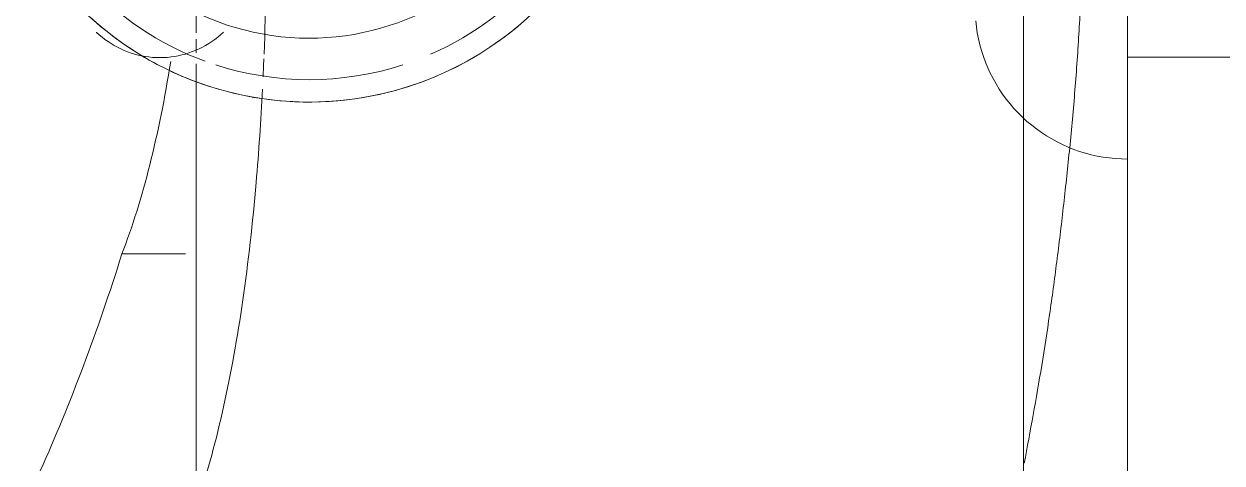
# Model space of a CAD drawing. Header units: millimetres. Extents: x -4000 to 187956, y -58990 to 162485.
# Drawn here: x 80485.6 to 80592.5, y 7460.9 to 7500.1 of the extents above; entities that cross this region are included whole.
import ezdxf

# ---------------------------------------------------------------- set-up
doc = ezdxf.new("R2010")
doc.units = ezdxf.units.MM
doc.layers.add('A-WALL', color=113, linetype='Continuous', lineweight=13)
doc.layers.add('P-SANR-FIXT', color=6, linetype='Continuous', lineweight=9)

# ---------------------------------------------------------------- blocks, each defined once
blk = doc.blocks.new('C307 - C307-V892-FFS - TANG 1')
at = {"layer": 'P-SANR-FIXT', "color": 252}
blk.add_line((25, 0), (25, 23.85), dxfattribs=at)
at = {"layer": 'P-SANR-FIXT', "color": 90}
for p, q in [((34.09, 0), (34.08, -0.54)), ((29.34, 0), (17.64, 0)), ((21.65, 0), (23.46, 0)), ((21.65, 0), (23.46, 0)), ((24.1, 0), (22.4, 0)), ((24.15, 0), (25, 0)), ((24.15, 0), (25, 0)), ((29.34, 0), (25.78, 0)), ((34.09, 0), (29.52, 0)), ((34.09, 0), (29.52, 0)), ((34.08, -0.54), (34.05, -1.09)), ((33.99, -1.63), (33.92, -2.16)), ((34.05, -1.09), (33.99, -1.63)), ((33.82, -2.7), (33.7, -3.23)), ((33.92, -2.16), (33.82, -2.7)), ((33.4, -4.27), (33.22, -4.79)), ((33.56, -3.75), (33.4, -4.27)), ((33.7, -3.23), (33.56, -3.75)), ((33.02, -5.29), (32.79, -5.79)), ((33.22, -4.79), (33.02, -5.29)), ((32.55, -6.27), (32.29, -6.75)), ((32.79, -5.79), (32.55, -6.27)), ((32.01, -7.22), (31.72, -7.67)), ((32.29, -6.75), (32.01, -7.22)), ((31.07, -8.54), (30.72, -8.96)), ((31.4, -8.11), (31.07, -8.54)), ((31.72, -7.67), (31.4, -8.11)), ((30.72, -8.96), (30.35, -9.36)), ((22.81, -13.39), (22.28, -13.47)), ((22.77, -80.66), (22.99, -80.9)), ((22.99, -80.9), (23.2, -81.15)), ((23.2, -81.15), (23.4, -81.41)), ((23.4, -81.41), (23.59, -81.68)), ((23.59, -81.68), (23.77, -81.95)), ((23.77, -81.95), (23.94, -82.24)), ((23.94, -82.24), (24.1, -82.52)), ((17.58, -83.09), (22.83, -83.09)), ((23.39, -83.09), (24.59, -83.09)), ((24.1, -82.52), (24.25, -82.82)), ((24.25, -82.82), (24.38, -83.12)), ((24.38, -83.12), (24.5, -83.42)), ((24.5, -83.42), (24.61, -83.73)), ((24.61, -83.73), (24.71, -84.04)), ((24.71, -84.04), (24.79, -84.36)), ((24.79, -84.36), (24.87, -84.68)), ((24.87, -84.68), (24.93, -85)), ((24.93, -85), (24.97, -85.33)), ((24.97, -85.33), (25.01, -85.66)), ((25.01, -85.66), (25.03, -85.98)), ((25.03, -85.98), (25.03, -86.31)), ((25.03, -86.31), (25.03, -86.64)), ((25.03, -86.64), (25.01, -86.97))]:
    blk.add_line(p, q, dxfattribs=at)
at = {"layer": 'P-SANR-FIXT', "color": 254}
for p, q in [((30.35, -9.36), (29.97, -9.75)), ((29.16, -10.47), (28.73, -10.81)), ((29.57, -10.12), (29.16, -10.47)), ((29.97, -9.75), (29.57, -10.12)), ((27.38, -11.72), (26.91, -11.98)), ((27.84, -11.43), (27.38, -11.72)), ((28.3, -11.13), (27.84, -11.43)), ((28.73, -10.81), (28.3, -11.13)), ((25.43, -12.66), (24.92, -12.85)), ((25.93, -12.45), (25.43, -12.66)), ((26.42, -12.23), (25.93, -12.45)), ((26.91, -11.98), (26.42, -12.23)), ((22.28, -13.47), (21.74, -13.53)), ((23.35, -13.28), (22.81, -13.39)), ((23.88, -13.16), (23.35, -13.28)), ((24.4, -13.01), (23.88, -13.16)), ((24.92, -12.85), (24.4, -13.01)), ((20.06, -83.09), (22.8, -83.09)), ((23.37, -83.09), (24.57, -83.09)), ((25.6, -83.09), (45.61, -83.09)), ((45.61, -83.09), (73.05, -83.09)), ((24.93, -87.62), (24.87, -87.94)), ((24.97, -87.3), (24.93, -87.62)), ((25.01, -86.97), (24.97, -87.3)), ((24.71, -88.58), (24.62, -88.89)), ((24.8, -88.26), (24.71, -88.58)), ((24.87, -87.94), (24.8, -88.26)), ((24.39, -89.51), (24.25, -89.81)), ((24.51, -89.2), (24.39, -89.51)), ((24.62, -88.89), (24.51, -89.2)), ((23.78, -90.67), (23.6, -90.95)), ((23.95, -90.39), (23.78, -90.67)), ((24.11, -90.1), (23.95, -90.39)), ((24.25, -89.81), (24.11, -90.1)), ((23, -91.73), (22.78, -91.97)), ((23.21, -91.48), (23, -91.73)), ((23.41, -91.22), (23.21, -91.48)), ((23.6, -90.95), (23.41, -91.22)), ((22.78, -91.97), (22.77, -91.98))]:
    blk.add_line(p, q, dxfattribs=at)
at = {"layer": 'P-SANR-FIXT', "color": 253}
for p, q in [((25.59, -83.09), (42.56, -83.09)), ((42.56, -83.09), (76.71, -83.09)), ((42.56, -84.05), (42.56, -89.71))]:
    blk.add_line(p, q, dxfattribs=at)
at = {"layer": 'P-SANR-FIXT', "color": 250, "flags": 128}
blk.add_lwpolyline([(21.59, -92.36), (22.35, -91.48), (23.07, -90.57), (23.76, -89.63), (24.4, -88.67), (25.01, -87.68), (25.58, -86.67), (26.1, -85.63), (26.59, -84.58), (27.03, -83.51), (27.43, -82.42), (27.78, -81.31), (28.09, -80.2), (28.36, -79.07), (28.58, -77.93), (28.75, -76.78), (28.88, -75.63), (28.96, -74.47), (29, -73.31), (28.99, -72.15), (28.93, -70.99), (28.83, -69.84), (28.68, -68.69), (28.48, -67.55), (28.24, -66.41), (27.96, -65.29), (27.62, -64.18), (27.25, -63.08), (26.83, -62), (26.37, -60.93), (25.87, -59.89), (25.32, -58.86), (24.74, -57.86), (24.11, -56.88), (23.45, -55.93), (22.75, -55.01), (22.01, -54.11)], dxfattribs=at)
at = {"layer": 'P-SANR-FIXT', "color": 253}
for radius, start, end in [(27, 23.6321, 51.2018), (29, 25.2024, 45.8131), (23.3, 285.3108, 54), (29, 13.4358, 23.5778), (27, 342, 18), (29, 348.2216, 12.7093), (27, 312.0986, 339.8647), (29, 325.6926, 334.2826), (29, 314.5896, 321.9068)]:
    blk.add_arc((0, -73), radius, start, end, dxfattribs=at)
at = {"layer": 'P-SANR-FIXT', "color": 250}
for start, end in [(334.2826, 348.2216), (321.9068, 325.6926)]:
    blk.add_arc((0, -73), 29, start, end, dxfattribs=at)
at = {"layer": 'P-SANR-FIXT', "color": 90}
for points, knots in [([(13.61, 0), (13.89, 0), (16.99, 0), (20.05, 0), (22.81, 0)], [-0.9346285, -0.9346285, -0.9346285, -0.9346285, -0.93055556, -0.88888889, -0.88888889, -0.88888889, -0.88888889]), ([(13.61, 0), (13.89, 0), (16.99, 0), (20.05, 0), (22.81, 0)], [-0.9346285, -0.9346285, -0.9346285, -0.9346285, -0.93055556, -0.88888889, -0.88888889, -0.88888889, -0.88888889]), ([(22.81, 0), (24.65, 0), (28.76, 0), (35.06, 0), (40.28, 0), (43.22, 0), (44.05, 0)], [-0.8888889, -0.8888889, -0.8888889, -0.8888889, -0.8611111, -0.8263889, -0.7916667, -0.7777778, -0.7777778, -0.7777778, -0.7777778]), ([(22.81, 0), (24.65, 0), (28.76, 0), (35.06, 0), (40.28, 0), (43.22, 0), (44.05, 0)], [-0.8888889, -0.8888889, -0.8888889, -0.8888889, -0.8611111, -0.8263889, -0.7916667, -0.7777778, -0.7777778, -0.7777778, -0.7777778]), ([(44.05, 0), (45.29, 0), (48.57, 0), (53.74, 0), (58.65, 0), (61.53, 0), (62.6, 0)], [-0.7777778, -0.7777778, -0.7777778, -0.7777778, -0.7569444, -0.7222222, -0.6875, -0.6666667, -0.6666667, -0.6666667, -0.6666667]), ([(44.05, 0), (45.29, 0), (48.57, 0), (53.74, 0), (58.65, 0), (61.53, 0), (62.6, 0)], [-0.7777778, -0.7777778, -0.7777778, -0.7777778, -0.7569444, -0.7222222, -0.6875, -0.6666667, -0.6666667, -0.6666667, -0.6666667])]:
    blk.add_open_spline(points, degree=3, knots=knots, dxfattribs=at)
at = {"layer": 'P-SANR-FIXT', "color": 252}
for points, knots in [([(92.71, 0), (90.45, 0), (82.92, 0), (71.42, 0), (60.37, 0), (56.11, 0), (52.77, 0), (49.3, 0), (45.72, 0), (42.6, 0), (40.01, 0), (38.02, 0), (35.99, 0), (33.22, 0), (29.66, 0), (25.95, 0), (22.88, 0), (20.53, 0), (18.13, 0), (15.87, 0), (14.4, 0), (13.76, 0)], [-0.7, -0.7, -0.7, -0.7, -0.6, -0.4, -0.35, -0.325, -0.3, -0.275, -0.25, -0.225, -0.2125, -0.2, -0.1875, -0.175, -0.15, -0.125, -0.1125, -0.1, -0.0875, -0.075, -0.0653852, -0.0653852, -0.0653852, -0.0653852]), ([(98.68, 0), (95.22, 0), (86.21, 0), (71.42, 0), (60.37, 0), (56.11, 0), (52.77, 0), (49.3, 0), (45.72, 0), (42.6, 0), (40.01, 0), (38.02, 0), (35.99, 0), (33.22, 0), (29.66, 0), (25.95, 0), (22.88, 0), (20.53, 0), (18.13, 0), (15.87, 0), (14.4, 0), (13.76, 0)], [-0.8, -0.8, -0.8, -0.8, -0.6, -0.4, -0.35, -0.325, -0.3, -0.275, -0.25, -0.225, -0.2125, -0.2, -0.1875, -0.175, -0.15, -0.125, -0.1125, -0.1, -0.0875, -0.075, -0.0653852, -0.0653852, -0.0653852, -0.0653852]), ([(17.76, -4.05), (19.51, -4.13), (23.06, -4.32), (28.27, -4.69), (33.43, -5.17), (37.6, -5.62), (40.86, -6), (44.08, -6.4), (48, -6.93), (52.54, -7.63), (56.94, -8.4), (59.81, -8.93), (61.23, -9.21)], [-0.9235152, -0.9235152, -0.9235152, -0.9235152, -0.9, -0.875, -0.85, -0.825, -0.8125, -0.8, -0.775, -0.75, -0.725, -0.7, -0.7, -0.7, -0.7])]:
    blk.add_open_spline(points, degree=3, knots=knots, dxfattribs=at)
at = {"layer": 'P-SANR-FIXT', "color": 253}
for points in [[(24.72, -77.03), (20.58, -76.87), (16.48, -76.76), (12.43, -76.67)], [(25.15, -77.05), (25.68, -77.07), (26.21, -77.09), (26.74, -77.11)]]:
    blk.add_open_spline(points, degree=3, dxfattribs=at)
at = {"layer": 'P-SANR-FIXT', "color": 250}
for points, knots in [([(27.85, -77.17), (30.68, -77.31), (37.11, -77.74), (46.83, -78.83), (56.43, -80.55), (61.94, -82.05), (64.5, -82.9)], [-0.9400295, -0.9400295, -0.9400295, -0.9400295, -0.75, -0.5, -0.25, 0, 0, 0, 0]), ([(119.28, -157.53), (115.97, -146.84), (106.16, -127.44), (84.84, -108.52), (62.35, -96.73), (49.43, -91.87), (42.56, -89.71)], [0, 0, 0, 0, 0.333333, 0.666667, 0.833333, 1, 1, 1, 1])]:
    blk.add_open_spline(points, degree=3, knots=knots, dxfattribs=at)
blk.add_open_spline([(42.56, -89.71), (37.75, -87.85), (31.9, -86.39), (25.39, -85.36)], degree=3, dxfattribs=at)
blk = doc.blocks.new('C307 - C307-V945-FFS - TANG 1')
at = {"layer": 'P-SANR-FIXT', "color": 252}
blk.add_line((25, 0), (25, 23.85), dxfattribs=at)
at = {"layer": 'P-SANR-FIXT', "color": 90}
for p, q in [((34.09, 0), (34.08, -0.54)), ((29.34, 0), (17.64, 0)), ((21.65, 0), (23.46, 0)), ((21.65, 0), (23.46, 0)), ((24.1, 0), (22.4, 0)), ((24.15, 0), (25, 0)), ((24.15, 0), (25, 0)), ((29.34, 0), (25.78, 0)), ((34.09, 0), (29.52, 0)), ((34.09, 0), (29.52, 0)), ((34.08, -0.54), (34.05, -1.09)), ((33.99, -1.63), (33.92, -2.16)), ((34.05, -1.09), (33.99, -1.63)), ((33.82, -2.7), (33.7, -3.23)), ((33.92, -2.16), (33.82, -2.7)), ((33.4, -4.27), (33.22, -4.79)), ((33.56, -3.75), (33.4, -4.27)), ((33.7, -3.23), (33.56, -3.75)), ((33.02, -5.29), (32.79, -5.79)), ((33.22, -4.79), (33.02, -5.29)), ((32.55, -6.27), (32.29, -6.75)), ((32.79, -5.79), (32.55, -6.27)), ((32.01, -7.22), (31.72, -7.67)), ((32.29, -6.75), (32.01, -7.22)), ((31.07, -8.54), (30.72, -8.96)), ((31.4, -8.11), (31.07, -8.54)), ((31.72, -7.67), (31.4, -8.11)), ((30.72, -8.96), (30.35, -9.36)), ((22.81, -13.39), (22.28, -13.47)), ((22.77, -80.66), (22.99, -80.9)), ((22.99, -80.9), (23.2, -81.15)), ((23.2, -81.15), (23.4, -81.41)), ((23.4, -81.41), (23.59, -81.68)), ((23.59, -81.68), (23.77, -81.95)), ((23.77, -81.95), (23.94, -82.24)), ((23.94, -82.24), (24.1, -82.52)), ((17.58, -83.09), (22.83, -83.09)), ((23.39, -83.09), (24.59, -83.09)), ((24.1, -82.52), (24.25, -82.82)), ((24.93, -85), (24.97, -85.33)), ((24.97, -85.33), (25.01, -85.66)), ((25.01, -85.66), (25.03, -85.98)), ((25.03, -85.98), (25.03, -86.31)), ((25.03, -86.31), (25.03, -86.64)), ((25.03, -86.64), (25.01, -86.97))]:
    blk.add_line(p, q, dxfattribs=at)
at = {"layer": 'P-SANR-FIXT', "color": 254}
for p, q in [((30.35, -9.36), (29.97, -9.75)), ((29.16, -10.47), (28.73, -10.81)), ((29.57, -10.12), (29.16, -10.47)), ((29.97, -9.75), (29.57, -10.12)), ((27.38, -11.72), (26.91, -11.98)), ((27.84, -11.43), (27.38, -11.72)), ((28.3, -11.13), (27.84, -11.43)), ((28.73, -10.81), (28.3, -11.13)), ((25.43, -12.66), (24.92, -12.85)), ((25.93, -12.45), (25.43, -12.66)), ((26.42, -12.23), (25.93, -12.45)), ((26.91, -11.98), (26.42, -12.23)), ((22.28, -13.47), (21.74, -13.53)), ((23.35, -13.28), (22.81, -13.39)), ((23.88, -13.16), (23.35, -13.28)), ((24.4, -13.01), (23.88, -13.16)), ((24.92, -12.85), (24.4, -13.01)), ((20.06, -83.09), (22.8, -83.09)), ((23.37, -83.09), (24.57, -83.09)), ((25.6, -83.09), (45.61, -83.09)), ((45.61, -83.09), (73.05, -83.09)), ((24.93, -87.62), (24.87, -87.94)), ((24.97, -87.3), (24.93, -87.62)), ((25.01, -86.97), (24.97, -87.3)), ((24.71, -88.58), (24.62, -88.89)), ((24.8, -88.26), (24.71, -88.58)), ((24.87, -87.94), (24.8, -88.26)), ((24.39, -89.51), (24.25, -89.81)), ((24.51, -89.2), (24.39, -89.51)), ((24.62, -88.89), (24.51, -89.2)), ((23.78, -90.67), (23.6, -90.95)), ((23.95, -90.39), (23.78, -90.67)), ((24.11, -90.1), (23.95, -90.39)), ((24.25, -89.81), (24.11, -90.1)), ((23, -91.73), (22.78, -91.97)), ((23.21, -91.48), (23, -91.73)), ((23.41, -91.22), (23.21, -91.48)), ((23.6, -90.95), (23.41, -91.22)), ((22.78, -91.97), (22.77, -91.98))]:
    blk.add_line(p, q, dxfattribs=at)
at = {"layer": 'P-SANR-FIXT', "color": 253}
for p, q in [((25.59, -83.09), (42.56, -83.09)), ((42.56, -83.09), (76.71, -83.09)), ((42.56, -84.05), (42.56, -89.71))]:
    blk.add_line(p, q, dxfattribs=at)
at = {"layer": 'P-SANR-FIXT', "color": 250, "flags": 128}
blk.add_lwpolyline([(21.59, -92.36), (22.35, -91.48), (23.07, -90.57), (23.76, -89.63), (24.4, -88.67), (25.01, -87.68), (25.58, -86.67), (26.1, -85.63), (26.59, -84.58), (27.03, -83.51), (27.43, -82.42), (27.78, -81.31), (28.09, -80.2), (28.36, -79.07), (28.58, -77.93), (28.75, -76.78), (28.88, -75.63), (28.96, -74.47), (29, -73.31), (28.99, -72.15), (28.93, -70.99), (28.83, -69.84), (28.68, -68.69), (28.48, -67.55), (28.24, -66.41), (27.96, -65.29), (27.62, -64.18), (27.25, -63.08), (26.83, -62), (26.37, -60.93), (25.87, -59.89), (25.32, -58.86), (24.74, -57.86), (24.11, -56.88), (23.45, -55.93), (22.75, -55.01), (22.01, -54.11)], dxfattribs=at)
at = {"layer": 'P-SANR-FIXT', "color": 90, "flags": 128}
blk.add_lwpolyline([(24.25, -82.82), (24.38, -83.12), (24.5, -83.42), (24.61, -83.73), (24.71, -84.04), (24.79, -84.36), (24.87, -84.68), (24.93, -85)], dxfattribs=at)
at = {"layer": 'P-SANR-FIXT', "color": 253}
for radius, start, end in [(27, 23.6321, 51.2018), (29, 25.2024, 45.8131), (23.3, 285.3108, 54), (29, 13.4358, 23.5778), (27, 342, 18), (29, 348.2216, 12.7093), (27, 312.0986, 339.8647), (29, 325.6926, 334.2826), (29, 314.5896, 321.9068)]:
    blk.add_arc((0, -73), radius, start, end, dxfattribs=at)
at = {"layer": 'P-SANR-FIXT', "color": 250}
for start, end in [(334.2826, 348.2216), (321.9068, 325.6926)]:
    blk.add_arc((0, -73), 29, start, end, dxfattribs=at)
at = {"layer": 'P-SANR-FIXT', "color": 90}
for points, knots in [([(13.61, 0), (13.89, 0), (16.99, 0), (20.05, 0), (22.81, 0)], [-0.9346285, -0.9346285, -0.9346285, -0.9346285, -0.93055556, -0.88888889, -0.88888889, -0.88888889, -0.88888889]), ([(13.61, 0), (13.89, 0), (16.99, 0), (20.05, 0), (22.81, 0)], [-0.9346285, -0.9346285, -0.9346285, -0.9346285, -0.93055556, -0.88888889, -0.88888889, -0.88888889, -0.88888889]), ([(22.81, 0), (24.65, 0), (28.76, 0), (35.06, 0), (40.28, 0), (43.22, 0), (44.05, 0)], [-0.8888889, -0.8888889, -0.8888889, -0.8888889, -0.8611111, -0.8263889, -0.7916667, -0.7777778, -0.7777778, -0.7777778, -0.7777778]), ([(22.81, 0), (24.65, 0), (28.76, 0), (35.06, 0), (40.28, 0), (43.22, 0), (44.05, 0)], [-0.8888889, -0.8888889, -0.8888889, -0.8888889, -0.8611111, -0.8263889, -0.7916667, -0.7777778, -0.7777778, -0.7777778, -0.7777778]), ([(44.05, 0), (45.29, 0), (48.57, 0), (53.74, 0), (58.65, 0), (61.53, 0), (62.6, 0)], [-0.7777778, -0.7777778, -0.7777778, -0.7777778, -0.7569444, -0.7222222, -0.6875, -0.6666667, -0.6666667, -0.6666667, -0.6666667]), ([(44.05, 0), (45.29, 0), (48.57, 0), (53.74, 0), (58.65, 0), (61.53, 0), (62.6, 0)], [-0.7777778, -0.7777778, -0.7777778, -0.7777778, -0.7569444, -0.7222222, -0.6875, -0.6666667, -0.6666667, -0.6666667, -0.6666667])]:
    blk.add_open_spline(points, degree=3, knots=knots, dxfattribs=at)
at = {"layer": 'P-SANR-FIXT', "color": 252}
for points, knots in [([(105.94, 0), (104.58, 0), (99.72, 0), (86.21, 0), (71.42, 0), (60.37, 0), (56.11, 0), (52.77, 0), (49.3, 0), (45.72, 0), (42.6, 0), (40.01, 0), (38.02, 0), (35.99, 0), (33.22, 0), (29.66, 0), (25.95, 0), (22.88, 0), (20.53, 0), (18.13, 0), (15.87, 0), (14.4, 0), (13.76, 0)], [-1, -1, -1, -1, -0.8, -0.6, -0.4, -0.35, -0.325, -0.3, -0.275, -0.25, -0.225, -0.2125, -0.2, -0.1875, -0.175, -0.15, -0.125, -0.1125, -0.1, -0.0875, -0.075, -0.0653852, -0.0653852, -0.0653852, -0.0653852]), ([(105.94, 0), (104.58, 0), (99.72, 0), (86.21, 0), (71.42, 0), (60.37, 0), (56.11, 0), (52.77, 0), (49.3, 0), (45.72, 0), (42.6, 0), (40.01, 0), (38.02, 0), (35.99, 0), (33.22, 0), (29.66, 0), (25.95, 0), (22.88, 0), (20.53, 0), (18.13, 0), (15.87, 0), (14.4, 0), (13.76, 0)], [-1, -1, -1, -1, -0.8, -0.6, -0.4, -0.35, -0.325, -0.3, -0.275, -0.25, -0.225, -0.2125, -0.2, -0.1875, -0.175, -0.15, -0.125, -0.1125, -0.1, -0.0875, -0.075, -0.0653852, -0.0653852, -0.0653852, -0.0653852]), ([(17.76, -4.05), (19.51, -4.13), (23.06, -4.32), (28.27, -4.69), (33.43, -5.17), (37.6, -5.62), (40.86, -6), (44.08, -6.4), (48, -6.93), (52.54, -7.63), (56.94, -8.4), (59.81, -8.93), (61.23, -9.21)], [-0.9235152, -0.9235152, -0.9235152, -0.9235152, -0.9, -0.875, -0.85, -0.825, -0.8125, -0.8, -0.775, -0.75, -0.725, -0.7, -0.7, -0.7, -0.7])]:
    blk.add_open_spline(points, degree=3, knots=knots, dxfattribs=at)
at = {"layer": 'P-SANR-FIXT', "color": 253}
for points in [[(24.72, -77.03), (20.58, -76.87), (16.48, -76.76), (12.43, -76.67)], [(25.15, -77.05), (25.68, -77.07), (26.21, -77.09), (26.74, -77.11)]]:
    blk.add_open_spline(points, degree=3, dxfattribs=at)
at = {"layer": 'P-SANR-FIXT', "color": 250}
for points, knots in [([(27.85, -77.17), (30.68, -77.31), (37.11, -77.74), (46.83, -78.83), (56.43, -80.55), (61.94, -82.05), (64.5, -82.9)], [-0.9400295, -0.9400295, -0.9400295, -0.9400295, -0.75, -0.5, -0.25, 0, 0, 0, 0]), ([(119.28, -157.53), (115.97, -146.84), (106.16, -127.44), (84.84, -108.52), (62.35, -96.73), (49.43, -91.87), (42.56, -89.71)], [0, 0, 0, 0, 0.333333, 0.666667, 0.833333, 1, 1, 1, 1])]:
    blk.add_open_spline(points, degree=3, knots=knots, dxfattribs=at)
blk.add_open_spline([(42.56, -89.71), (37.75, -87.85), (31.9, -86.39), (25.39, -85.36)], degree=3, dxfattribs=at)
blk = doc.blocks.new('CMF2_NHAXUONG_A_rvt-1-FFS - TANG 1')
at = {"layer": 'A-WALL', "color": 50, "lineweight": 15}
for p, q in [((80574.79, 7110.1), (80574.79, 7910.1)), ((80574.79, 7500.09), (80574.79, 7496.13)), ((80574.79, 7495.13), (80574.79, 7492.63)), ((80574.79, 7492.38), (80574.79, 7460.94))]:
    blk.add_line(p, q, dxfattribs=at)
at = {"layer": 'P-SANR-FIXT', "color": 250, "lineweight": 9}
for name, rotation in [('C307 - C307-V892-FFS - TANG 1', 269.9999999999983), ('C307 - C307-V945-FFS - TANG 1', 269.9999999999976)]:
    blk.add_blockref(name, (80584.05, 7522.17), dxfattribs=dict(at, rotation=rotation))

msp = doc.modelspace()

# ---------------------------------------------------------------- block references
at = {"lineweight": 5}
msp.add_blockref('CMF2_NHAXUONG_A_rvt-1-FFS - TANG 1', (0, 0), dxfattribs=at)

doc.saveas('drawing.dxf')
